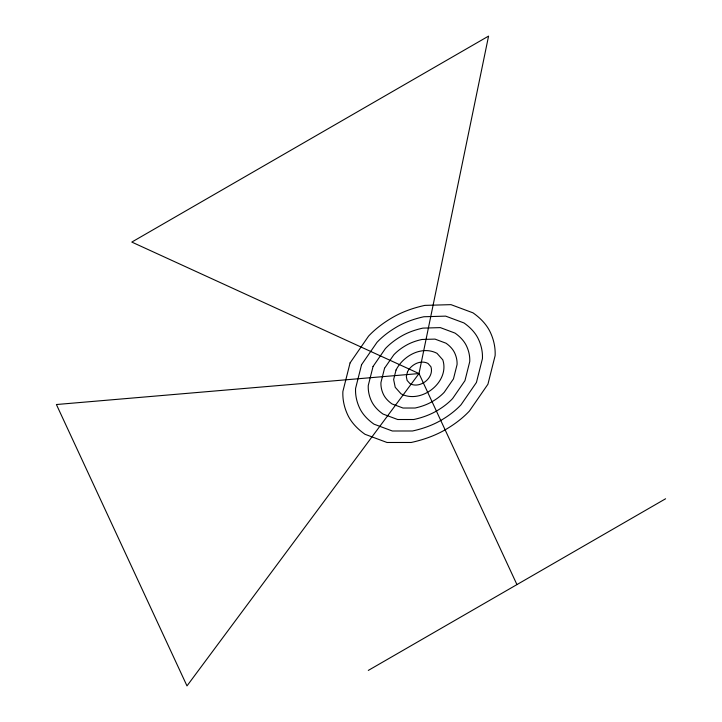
<?xml version="1.0" encoding="UTF-8"?>
<svg xmlns="http://www.w3.org/2000/svg" width="722" height="722" viewBox="0 0 722 722"><rect width="100%" height="100%" fill="white"/><g stroke="black" fill="none" stroke-linecap="round" stroke-linejoin="round"><path stroke-width="1.08" d="M419.004 373.563L56.406 404.528L186.989 685.9L419.004 373.563L488.568 36.1L131.801 242.078L419.004 373.563L516.943 584.594M368.292 670.422L665.594 498.767M350.08 362.904L342.887 391.45A141.223 81.541 0 0 0 347.652 414.762A90.178 52.065 0 0 0 365.016 434.292L387.019 442.487L411.197 442.478A95.746 55.278 0 0 0 445.122 429.843A141.223 81.541 0 0 0 469.426 411.026L487.928 384.23L495.121 355.675A141.223 81.541 0 0 0 490.355 332.373A90.178 52.065 0 0 0 472.991 312.843L450.988 304.648L424.834 305.388A90.178 52.065 0 0 0 392.885 317.292A141.223 81.541 0 0 0 368.581 336.1L350.08 362.904M361.569 364.682L355.576 388.472A117.686 67.949 0 0 0 359.538 407.894A75.142 43.383 0 0 0 374.014 424.175L392.344 430.998L412.497 430.989A79.79 46.064 0 0 0 440.772 420.457A117.686 67.949 0 0 0 461.024 404.78L476.439 382.452L482.431 358.663A117.686 67.949 0 0 0 478.46 339.232A75.142 43.383 0 0 0 463.993 322.96L445.664 316.128L423.868 316.75A75.142 43.383 0 0 0 397.235 326.669A117.686 67.949 0 0 0 376.983 342.345L361.569 364.682M373.057 366.46L368.265 385.494A94.149 54.358 0 0 0 371.433 401.026A60.116 34.71 0 0 0 383.012 414.049L397.678 419.509L413.796 419.509A63.834 36.849 0 0 0 436.413 411.08A94.149 54.358 0 0 0 452.622 398.544L464.95 380.675L469.742 361.641A94.149 54.358 0 0 0 466.574 346.1A60.116 34.71 0 0 0 454.995 333.086L440.33 327.617L422.893 328.113A60.116 34.71 0 0 0 401.594 336.046A94.149 54.358 0 0 0 385.386 348.591L373.057 366.46M384.546 368.238L380.945 382.507A70.612 40.766 0 0 0 383.328 394.167A45.089 26.028 0 0 0 392.01 403.932L403.011 408.029L415.096 408.02A47.878 27.644 0 0 0 432.063 401.703A70.612 40.766 0 0 0 444.22 392.299L453.461 378.897L457.062 364.619A70.612 40.766 0 0 0 454.68 352.968A45.089 26.028 0 0 0 445.997 343.203L434.996 339.105L421.919 339.475A45.089 26.028 0 0 0 405.945 345.432A70.612 40.766 0 0 0 393.788 354.836L384.546 368.238M396.026 370.016L393.634 379.528L395.223 387.299L401.008 393.806C421.17 404.555 450.086 381.974 442.785 359.836L437 353.32C421.828 345.423 403.183 355.793 396.026 370.016M407.515 371.785L406.315 376.55L407.109 380.431L410.006 383.689C420.087 389.059 434.545 377.768 430.899 366.704L428.002 363.446C420.421 359.493 411.089 364.682 407.515 371.785"/></g></svg>
